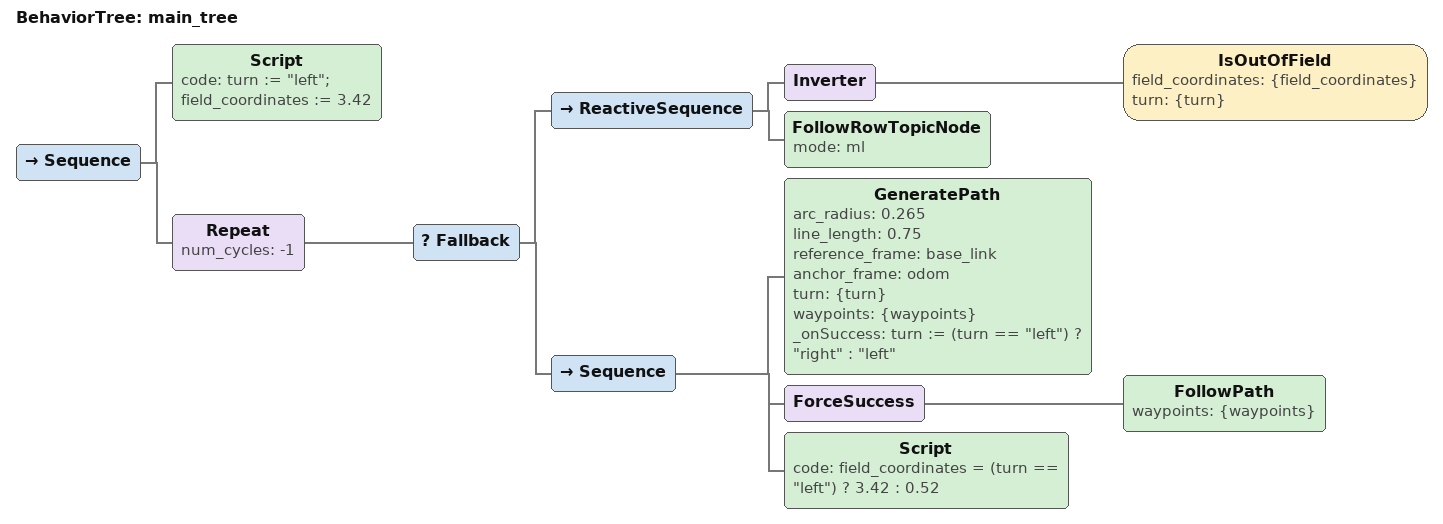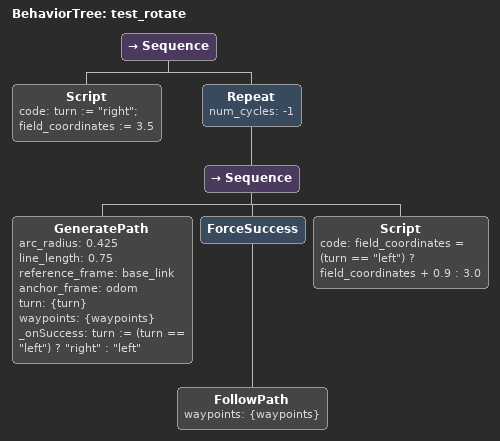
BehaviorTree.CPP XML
<?xml version="1.0" encoding="UTF-8"?>
<root BTCPP_format="4">
  <BehaviorTree ID="main_tree">
    <Sequence>
      <Script code="turn := &quot;left&quot;;&#10;field_coordinates := 3.42"/>
      <Repeat num_cycles="-1">
        <Fallback>
          <ReactiveSequence>
            <Inverter>
              <IsOutOfField field_coordinates="{field_coordinates}"
                            turn="{turn}"/>
            </Inverter>
            <FollowRowTopicNode mode="ml"/>
          </ReactiveSequence>
          <Sequence>
            <GeneratePath arc_radius="0.265"
                          line_length="0.75"
                          reference_frame="base_link"
                          anchor_frame="odom"
                          turn="{turn}"
                          waypoints="{waypoints}"
                          _onSuccess="turn := (turn == &quot;left&quot;) ? &quot;right&quot; : &quot;left&quot;"/>
            <ForceSuccess>
              <FollowPath waypoints="{waypoints}"/>
            </ForceSuccess>
            <Script code="field_coordinates = (turn == &quot;left&quot;) ? 3.42 : 0.52"/>
          </Sequence>
        </Fallback>
      </Repeat>
    </Sequence>
  </BehaviorTree>

  <BehaviorTree ID="test_rotate">
    <Sequence>
      <Script code="turn := &quot;right&quot;;&#10;field_coordinates := 3.5"/>
      <Repeat num_cycles="-1">
        <Sequence>
          <GeneratePath arc_radius="0.425"
                        line_length="0.75"
                        reference_frame="base_link"
                        anchor_frame="odom"
                        turn="{turn}"
                        waypoints="{waypoints}"
                        _onSuccess="turn := (turn == &quot;left&quot;) ? &quot;right&quot; : &quot;left&quot;"/>
          <ForceSuccess>
            <FollowPath waypoints="{waypoints}"/>
          </ForceSuccess>
          <Script code="field_coordinates = (turn == &quot;left&quot;) ? field_coordinates + 0.9 : 3.0"/>
        </Sequence>
      </Repeat>
    </Sequence>
  </BehaviorTree>

</root>
